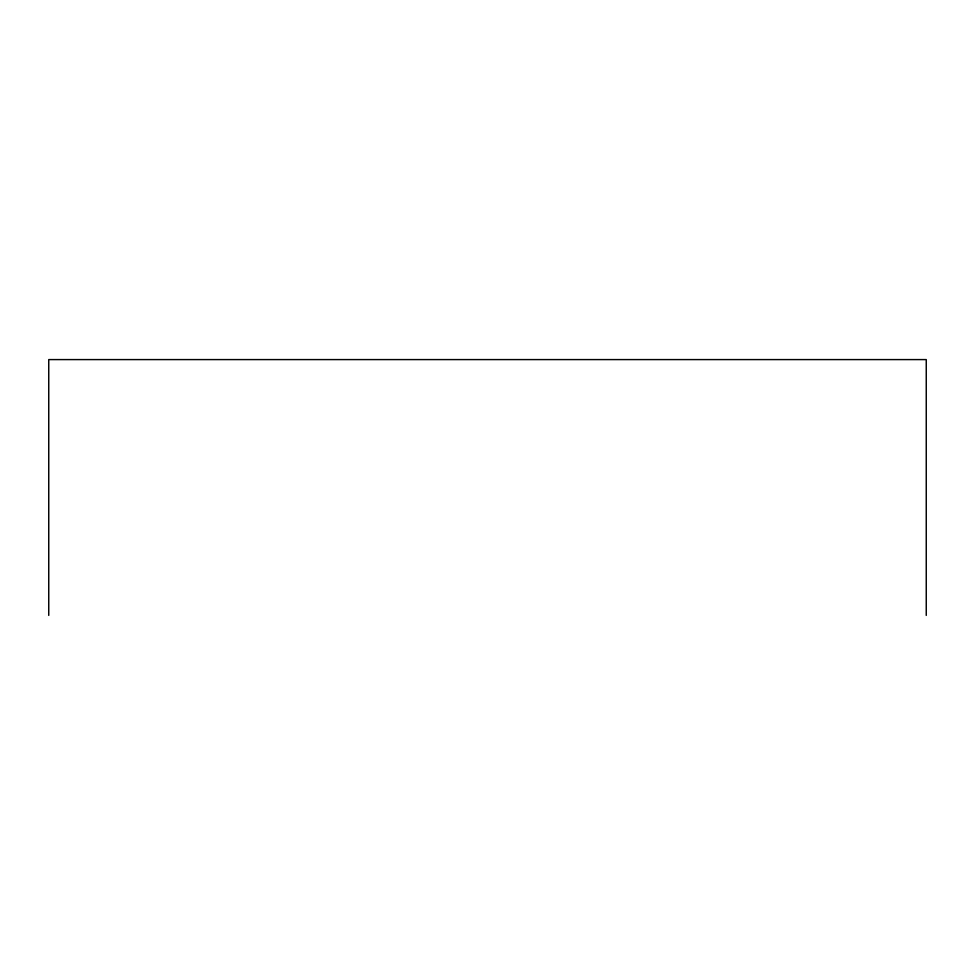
<?xml version="1.0" encoding="UTF-8"?>
<svg xmlns="http://www.w3.org/2000/svg" width="975" height="975" viewBox="0 0 975 975"><rect width="100%" height="100%" fill="white"/><g stroke="black" fill="none" stroke-linecap="round" stroke-linejoin="round"><path stroke-width="1.46" d="M926.25 615.408L926.25 359.592L48.75 359.592L48.75 615.408"/></g></svg>
